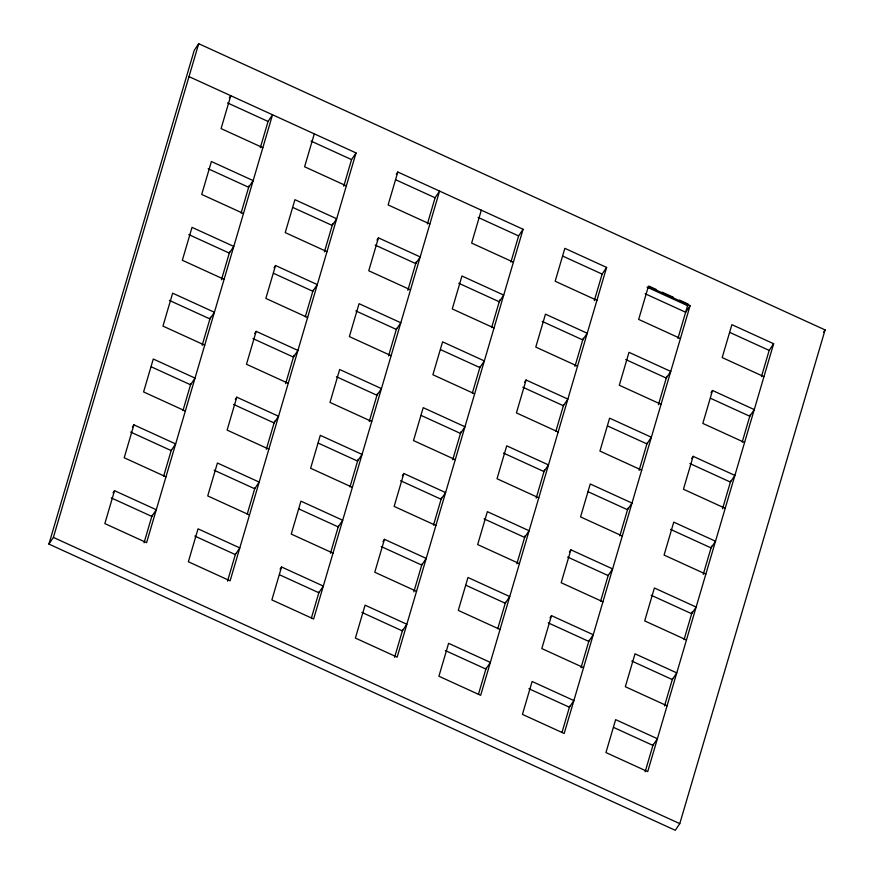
<?xml version="1.0" encoding="UTF-8"?>
<svg xmlns="http://www.w3.org/2000/svg" width="874" height="874" viewBox="0 0 874 874"><rect width="100%" height="100%" fill="white"/><g stroke="black" fill="none" stroke-linecap="round" stroke-linejoin="round"><path stroke-width="1.31" d="M48.911 544.087L194.225 50.364L198.704 43.7L825.089 329.913L679.775 823.636L675.296 830.3L48.911 544.087L53.39 537.423L198.704 43.7M111.271 497.907L151.803 516.425L156.282 509.75L114.527 490.675L104.836 523.592L146.592 542.667L272.535 114.778L268.056 121.442L260.343 147.64M130.641 432.073L171.173 450.591L175.652 443.926L133.897 424.84L124.206 457.757L165.973 476.843M144.046 542.798L152.131 515.31M163.678 476.057L171.49 449.52M182.939 410.627L190.849 383.752M202.167 345.306L210.437 317.196M221.428 279.844L229.643 251.941M241.06 213.147L249.188 185.528M233.544 404.4L274.075 422.929L278.555 416.253L236.788 397.178L227.109 430.095L268.864 449.17M252.914 338.577L293.446 357.095L297.925 350.43L256.169 331.344L246.479 364.261L288.234 383.336M273.518 273.311L312.816 291.261L317.306 284.596L275.539 265.521L265.849 298.427L307.615 317.513M314.29 133.853L304.6 166.77L346.366 185.856M227.502 581.166L235.652 553.471M247.2 514.218L255.011 487.681M266.308 449.312L274.589 421.181M285.623 383.675L293.959 355.357M305.299 316.814L313.165 290.102M324.418 251.854L332.71 223.689M343.744 186.195L351.567 159.603L356.046 152.939L189.013 76.617M356.046 152.939L230.113 580.828L188.358 561.753L198.037 528.836L239.804 547.911L235.325 554.586L194.793 536.068M279.538 574.786L318.835 592.747L323.325 586.072L281.559 566.997L271.869 599.914L313.635 618.989L439.567 191.1L435.088 197.764L427.386 223.952M375.186 245.081L415.718 263.598L420.197 256.923L378.431 237.848L368.752 270.765L410.507 289.84M361.825 612.39L402.357 630.908L406.836 624.244L365.081 605.158L355.39 638.075L397.157 657.15L523.089 229.261L397.812 172.014L388.122 204.931L429.877 224.017M311.384 618.06L319.163 591.632M330.448 553.297L338.533 525.842M349.971 486.949L358.1 459.342M369.265 421.41L377.481 393.519M388.537 355.926L396.676 328.263M407.852 290.321L416.232 261.85M381.206 546.556L421.738 565.074L426.217 558.41L384.451 539.324L374.771 572.241L416.527 591.327M400.576 480.722L441.108 499.251L445.587 492.575L403.832 473.5L394.141 506.417L435.897 525.493M481.323 210.175L471.643 243.092L513.399 262.178M394.6 657.281L402.685 629.793M413.85 591.851L422.044 564.003M433.493 525.11L441.621 497.503M452.721 459.79L460.991 431.68M472.342 393.136L480.197 366.424M491.614 327.63L499.742 300.011M510.897 262.124L518.61 235.925L523.089 229.261M522.849 387.226L563.38 405.744L567.86 399.079L526.093 380.004L516.414 412.91L558.169 431.996M478.428 694.382L486.206 667.954M497.754 628.701L505.565 602.164M516.862 563.796L525.143 535.664M536.177 498.158L544.513 469.841M555.853 431.297L563.719 404.586M574.972 366.337L583.264 338.172M594.298 300.678L602.131 274.086L606.611 267.422L564.844 248.336L555.165 281.253L596.92 300.339M606.611 267.422L480.667 695.311L438.912 676.236L448.602 643.319L490.358 662.405L485.878 669.069L445.347 650.551M548.238 622.878L588.77 641.396L593.249 634.732L551.494 615.646L541.804 648.563L583.559 667.649M567.619 557.055L608.151 575.573L612.63 568.898L570.864 549.822L561.184 582.74L602.94 601.815M561.949 732.543L569.728 706.126M581.002 667.78L589.087 640.325M600.536 601.443L608.446 574.557M619.819 535.893L628.035 508.002M639.102 470.409L647.241 442.747M658.406 404.804L666.786 376.333M677.929 338.446L688.067 304.021L679.469 300.088M680.442 338.5L638.676 319.414L648.366 286.497L690.121 305.583L564.189 733.472L522.433 714.397L532.113 681.48L573.879 700.566L569.4 707.23L528.868 688.712M689.881 463.548L730.413 482.066L734.892 475.401L693.137 456.326L683.446 489.232L725.212 508.318M710.486 398.282L749.794 416.243L754.273 409.578L712.507 390.492L702.827 423.409L744.582 442.484M645.154 771.764L653.239 744.287M664.524 705.941L672.609 678.486M684.047 639.604L692.175 611.986M703.231 574.426L711.556 546.163M722.547 508.81L730.751 480.908M742.179 442.113L750.307 414.494M761.451 376.618L769.164 350.408L773.643 343.744L731.888 324.658L722.197 357.575L763.952 376.661M773.643 343.744L647.71 771.633L605.944 752.558L615.635 719.641L657.401 738.727L652.911 745.391L613.614 727.43M229.283 97.921L230.769 95.692L221.089 128.609L262.845 147.695M132.4 427.069L133.897 424.84M113.03 492.892L114.527 490.675M274.043 267.739L275.539 265.521M254.673 333.573L256.169 331.344M235.303 399.396L236.788 397.178M396.315 174.243L397.812 172.014M376.945 240.066L378.431 237.848M280.062 569.214L281.559 566.997M402.335 475.718L403.832 473.5M382.965 541.552L384.451 539.324M524.608 382.222L526.093 380.004M690.121 305.583L685.642 312.247L645.11 293.73M569.378 552.04L570.864 549.822M549.997 617.874L551.494 615.646M711.021 392.71L712.507 390.492M691.64 458.544L693.137 456.326M823.603 332.131L825.089 329.913M648.759 286.06L656.134 289.425M662.274 292.233L673.33 297.291M647.055 287.153L687.587 305.671M227.524 102.924L268.056 121.442M311.035 141.085L351.567 159.603M395.791 179.804L435.088 197.764M478.078 217.407L518.61 235.925M562.823 256.126L602.131 274.086M729.866 332.448L769.164 350.408M208.143 168.758L248.675 187.276L253.154 180.601L211.399 161.526L201.708 194.443L243.464 213.518M292.888 207.477L332.196 225.437L336.676 218.762L294.92 199.687L285.23 232.604L326.985 251.679M458.697 283.242L499.229 301.759L503.708 295.084L461.953 276.009L452.262 308.926L494.029 328.001M542.219 321.403L582.75 339.92L587.23 333.256L545.474 314.17L535.784 347.087L577.539 366.162M625.74 359.564L666.272 378.081L670.751 371.417L628.996 352.331L619.305 385.248L661.061 404.323M188.773 234.582L229.305 253.099L233.784 246.435L192.018 227.36L182.338 260.266L224.094 279.352M355.805 310.904L396.337 329.422L400.816 322.757L359.061 303.682L349.371 336.588L391.137 355.674M440.551 349.633L479.859 367.583L484.338 360.918L442.583 341.843L432.892 374.749L474.648 393.835M607.594 425.955L646.891 443.905L651.37 437.24L609.615 418.165L599.925 451.071L641.691 470.157M169.392 300.416L209.924 318.934L214.403 312.269L172.648 293.183L162.957 326.1L204.724 345.175M336.435 376.738L376.967 395.256L381.446 388.591L339.68 369.505L330.001 402.422L371.756 421.497M421.181 415.456L460.489 433.417L464.968 426.752L423.202 407.666L413.511 440.583L455.278 459.658M503.468 453.06L543.999 471.578L548.479 464.913L506.723 445.827L497.033 478.744L538.799 497.83M588.213 491.778L627.521 509.739L632 503.074L590.245 483.988L580.554 516.905L622.31 535.991M670.511 529.382L711.043 547.9L715.522 541.235L673.756 522.149L664.076 555.066L705.831 574.152M151.246 366.807L190.554 384.768L195.033 378.092L153.278 359.017L143.587 391.934L185.343 411.009M318.289 443.129L357.586 461.09L362.065 454.414L320.31 435.339L310.62 468.256L352.386 487.331M484.098 518.883L524.629 537.412L529.109 530.736L487.353 511.661L477.663 544.578L519.418 563.654M651.13 595.216L691.662 613.734L696.141 607.059L654.386 587.984L644.695 620.901L686.461 639.976M214.163 470.234L254.695 488.752L259.174 482.087L217.418 463.002L207.728 495.919L249.494 515.005M298.908 508.952L338.216 526.913L342.695 520.249L300.94 501.163L291.25 534.08L333.005 553.166M465.951 585.274L505.248 603.235L509.728 596.571L467.972 577.485L458.282 610.402L500.048 629.488M631.76 661.039L672.292 679.557L676.771 672.893L635.016 653.807L625.325 686.724L667.081 705.81M53.39 537.423L679.775 823.636"/></g></svg>
